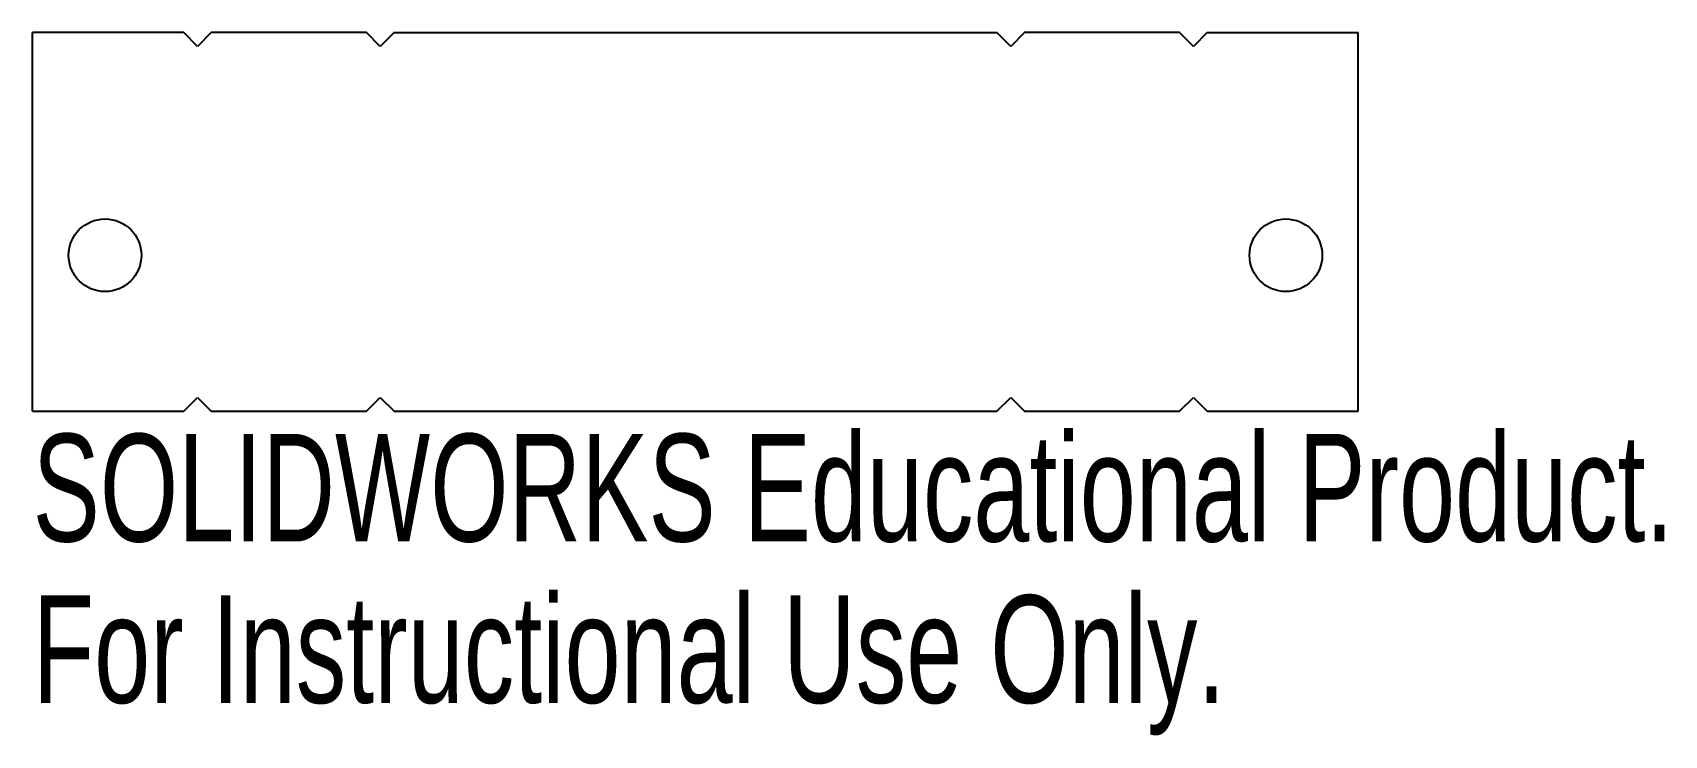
# Model space of a CAD drawing. Header units: millimetres. Extents: x -29.8 to 43.5, y -31.6 to 0.
import ezdxf

# ---------------------------------------------------------------- set-up
doc = ezdxf.new("R2010")
doc.units = ezdxf.units.MM
doc.styles.add('SLDTEXTSTYLE0', font='TXT', dxfattribs={"width": 0.7})

msp = doc.modelspace()

# ---------------------------------------------------------------- linework, layer by layer
at = {"color": 7, "linetype": 'Continuous', "lineweight": 25}
for p, q in [((-29.763, -17), (-29.763, 0)), ((-22.98, 0), (-29.763, 0)), ((-22.36, -0.62), (-22.98, 0)), ((-21.739, 0), (-22.36, -0.62)), ((-14.774, 0), (-21.739, 0)), ((-14.153, -0.62), (-14.774, 0)), ((-13.533, 0), (-14.153, -0.62)), ((-13.533, 0), (13.533, 0)), ((14.153, -0.62), (13.533, 0)), ((14.774, 0), (14.153, -0.62)), ((21.739, 0), (14.774, 0)), ((22.36, -0.62), (21.739, 0)), ((22.98, 0), (22.36, -0.62)), ((22.98, 0), (29.763, 0)), ((29.763, -17), (29.763, 0)), ((-22.98, -17), (-22.36, -16.38)), ((-22.36, -16.38), (-21.739, -17)), ((-14.774, -17), (-14.153, -16.38)), ((-14.153, -16.38), (-13.533, -17)), ((13.533, -17), (14.153, -16.38)), ((14.153, -16.38), (14.774, -17)), ((21.739, -17), (22.36, -16.38)), ((22.36, -16.38), (22.98, -17)), ((-29.763, -17), (-22.98, -17)), ((-21.739, -17), (-14.774, -17)), ((-13.533, -17), (13.533, -17)), ((14.774, -17), (21.739, -17)), ((22.98, -17), (29.763, -17))]:
    msp.add_line(p, q, dxfattribs=at)
for centre in [(-26.513, -10), (26.513, -10)]:
    msp.add_circle(centre, 1.632, dxfattribs=at)

# ---------------------------------------------------------------- texts
at = {"color": 7, "linetype": 'Continuous', "char_height": 4.83362, "attachment_point": 1, "style": 'SLDTEXTSTYLE0'}
for s, insert in [('SOLIDWORKS Educational Product.', (-29.763, -18.02)), ('For Instructional Use Only.', (-29.763, -25.27))]:
    msp.add_mtext(s, dxfattribs=dict(at, insert=insert))

doc.saveas('drawing.dxf')
